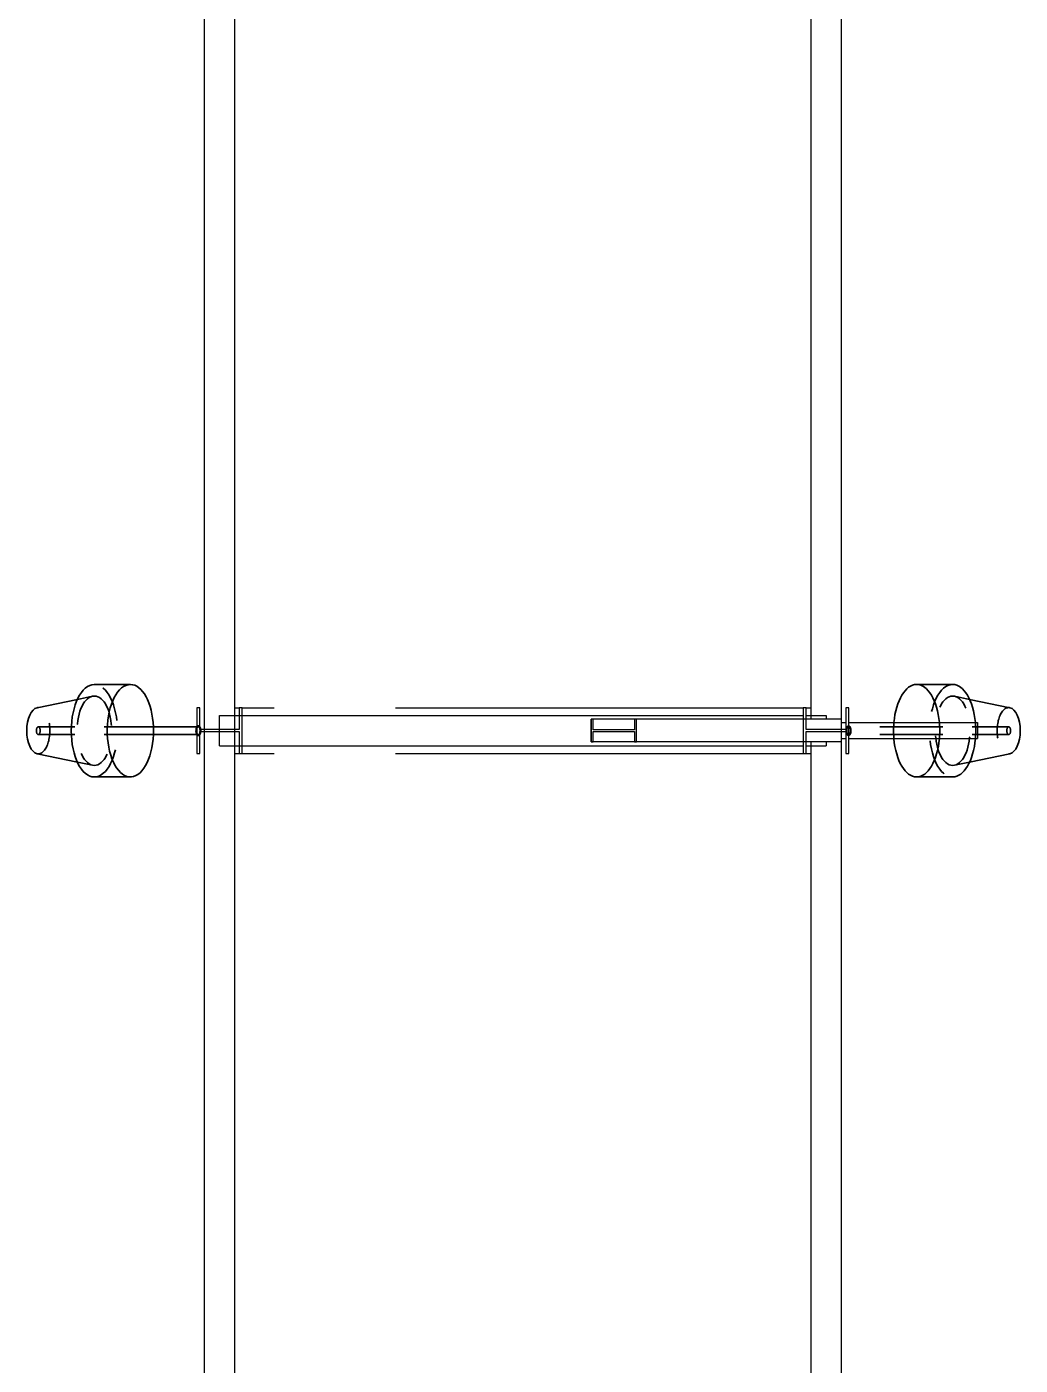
# Model space of a CAD drawing. Header units: inches. Extents: x 517790 to 538444, y 301815 to 302461.
# Drawn here: x 517881.792 to 517885.178, y 302327.042 to 302331.601 of the extents above; entities that cross this region are included whole.
import ezdxf

# ---------------------------------------------------------------- set-up
doc = ezdxf.new("R2010")
doc.units = ezdxf.units.IN
doc.header["$MEASUREMENT"] = 0
doc.linetypes.add('CABLE ROUTE FOR TOTAL PLANE-EMBED 1_DWG$0$HIDDEN2', pattern=[0.1875, 0.125, -0.0625])
doc.layers.add('CABLE ROUTE FOR TOTAL PLANE-EMBED 1_DWG$0$DwgTemplate', color=7, linetype='Continuous')

msp = doc.modelspace()

# ---------------------------------------------------------------- linework, layer by layer
at = {"layer": 'CABLE ROUTE FOR TOTAL PLANE-EMBED 1_DWG$0$DwgTemplate', "color": 253, "linetype": 'Continuous', "lineweight": 25}
for p, q in [((517882.3973, 302288.8911), (517882.3973, 302347.8819)), ((517882.5006, 302288.8861), (517882.5006, 302347.8819)), ((517884.4639, 302335.3647), (517884.4639, 302329.2423)), ((517884.5673, 302335.3647), (517884.5673, 302329.2423)), ((517882.3714, 302329.281), (517882.3714, 302329.126)), ((517882.3818, 302329.281), (517882.3714, 302329.281)), ((517882.3818, 302329.2071), (517882.3818, 302329.281)), ((517882.4489, 302329.2552), (517884.4381, 302329.2552)), ((517882.4489, 302329.1518), (517882.4489, 302329.2552)), ((517882.5006, 302329.281), (517882.5161, 302329.281)), ((517882.5264, 302329.281), (517882.5161, 302329.281)), ((517882.5161, 302329.281), (517882.5161, 302329.2071)), ((517882.5264, 302329.126), (517882.5264, 302329.281)), ((517882.5264, 302329.281), (517882.6349, 302329.281)), ((517883.0483, 302329.281), (517884.4381, 302329.281)), ((517883.7148, 302329.2423), (517883.7148, 302329.1648)), ((517883.722, 302329.2423), (517883.7148, 302329.2423)), ((517884.5673, 302329.2423), (517883.7148, 302329.2423)), ((517883.7148, 302329.1648), (517883.7148, 302329.2423)), ((517883.722, 302329.2061), (517883.722, 302329.2423)), ((517883.8625, 302329.2423), (517883.8625, 302329.2061)), ((517883.8698, 302329.2423), (517883.8625, 302329.2423)), ((517883.8698, 302329.1648), (517883.8698, 302329.2423)), ((517884.4381, 302329.281), (517884.4381, 302329.126)), ((517884.4484, 302329.281), (517884.4381, 302329.281)), ((517884.4484, 302329.281), (517884.4639, 302329.281)), ((517884.4484, 302329.2071), (517884.4484, 302329.281)), ((517884.4484, 302329.2552), (517884.5156, 302329.2552)), ((517884.5156, 302329.2552), (517884.5156, 302329.2423)), ((517884.5673, 302329.2423), (517884.5673, 302329.1648)), ((517884.5931, 302329.281), (517884.5828, 302329.281)), ((517884.5828, 302329.281), (517884.5828, 302329.2071)), ((517884.5931, 302329.126), (517884.5931, 302329.281)), ((517884.5931, 302329.126), (517884.5931, 302329.281)), ((517882.5161, 302329.2071), (517882.3818, 302329.2071)), ((517882.3818, 302329.1999), (517882.5161, 302329.1999)), ((517882.3818, 302329.126), (517882.3818, 302329.1999)), ((517882.5161, 302329.1999), (517882.5161, 302329.126)), ((517883.8625, 302329.2061), (517883.722, 302329.2061)), ((517883.722, 302329.2009), (517883.8625, 302329.2009)), ((517883.722, 302329.1648), (517883.722, 302329.2009)), ((517883.8625, 302329.2009), (517883.8625, 302329.1648)), ((517884.5828, 302329.2071), (517884.4484, 302329.2071)), ((517884.4484, 302329.1999), (517884.5828, 302329.1999)), ((517884.4484, 302329.126), (517884.4484, 302329.1999)), ((517884.5673, 302329.2309), (517884.5828, 302329.2309)), ((517884.5828, 302329.1999), (517884.5828, 302329.126)), ((517884.5931, 302329.2309), (517885.0322, 302329.2309)), ((517885.0322, 302329.2309), (517885.0322, 302329.1761)), ((517882.4489, 302329.1518), (517884.4381, 302329.1518)), ((517883.7148, 302329.1648), (517883.722, 302329.1648)), ((517884.5673, 302329.1648), (517883.7148, 302329.1648)), ((517883.8625, 302329.1648), (517883.8698, 302329.1648)), ((517884.4484, 302329.1518), (517884.5156, 302329.1518)), ((517884.4639, 302329.1648), (517884.4639, 302323.0423)), ((517884.5156, 302329.1648), (517884.5156, 302329.1518)), ((517884.5673, 302329.1761), (517884.5828, 302329.1761)), ((517884.5673, 302329.1648), (517884.5673, 302323.0423)), ((517884.5931, 302329.1761), (517885.0322, 302329.1761)), ((517882.3714, 302329.126), (517882.3818, 302329.126)), ((517882.5006, 302329.126), (517882.5161, 302329.126)), ((517882.5161, 302329.126), (517882.5264, 302329.126)), ((517882.5264, 302329.126), (517882.6349, 302329.126)), ((517883.0483, 302329.126), (517884.4381, 302329.126)), ((517884.4381, 302329.126), (517884.4484, 302329.126)), ((517884.4484, 302329.126), (517884.4639, 302329.126)), ((517884.5828, 302329.126), (517884.5931, 302329.126))]:
    msp.add_line(p, q, dxfattribs=at)
at = {"layer": 'CABLE ROUTE FOR TOTAL PLANE-EMBED 1_DWG$0$DwgTemplate', "color": 253, "linetype": 'Continuous', "lineweight": 35}
for p, q in [((517882.0222, 302329.3606), (517882.145, 302329.3606)), ((517884.9472, 302329.3606), (517884.8245, 302329.3606)), ((517881.8272, 302329.2814), (517881.9643, 302329.3099)), ((517885.1422, 302329.2814), (517885.0051, 302329.3099)), ((517882.145, 302329.2162), (517882.3714, 302329.2162)), ((517882.145, 302329.19), (517882.3714, 302329.19)), ((517881.8272, 302329.1248), (517881.9643, 302329.0964)), ((517885.1422, 302329.1248), (517885.0051, 302329.0964)), ((517882.0222, 302329.0456), (517882.145, 302329.0456)), ((517884.9472, 302329.0456), (517884.8245, 302329.0456))]:
    msp.add_line(p, q, dxfattribs=at)
at = {"layer": 'CABLE ROUTE FOR TOTAL PLANE-EMBED 1_DWG$0$DwgTemplate', "color": 253, "linetype": 'CABLE ROUTE FOR TOTAL PLANE-EMBED 1_DWG$0$HIDDEN2', "lineweight": 35}
for p, q in [((517881.9643, 302329.3099), (517882.0162, 302329.3206)), ((517885.0051, 302329.3099), (517884.9533, 302329.3206)), ((517881.8313, 302329.2162), (517882.145, 302329.2162)), ((517882.3714, 302329.2162), (517882.3768, 302329.2162)), ((517884.8245, 302329.2162), (517884.5926, 302329.2162)), ((517885.1382, 302329.2162), (517884.8245, 302329.2162)), ((517881.8313, 302329.19), (517882.145, 302329.19)), ((517882.3714, 302329.19), (517882.3768, 302329.19)), ((517884.8245, 302329.19), (517884.5926, 302329.19)), ((517885.1382, 302329.19), (517884.8245, 302329.19)), ((517881.9643, 302329.0964), (517882.0162, 302329.0856)), ((517885.0051, 302329.0964), (517884.9533, 302329.0856))]:
    msp.add_line(p, q, dxfattribs=at)
at = {"layer": 'CABLE ROUTE FOR TOTAL PLANE-EMBED 1_DWG$0$DwgTemplate', "color": 253, "linetype": 'Continuous', "lineweight": 35}
for centre, major_axis, start_param, end_param in [((517882.0222, 302329.2031), (0, -0.1575), 3.141593, 6.283185), ((517882.145, 302329.2031), (0, -0.1575), 3.141593, 7.770552), ((517882.145, 302329.2031), (0, 0.1575), 4.795819, 6.283185), ((517884.8245, 302329.2031), (0, 0.1575), 4.88962, 7.676751), ((517884.9472, 302329.2031), (0, 0.1575), 4.88962, 6.283185), ((517881.8313, 302329.2031), (0, -0.0787), 3.244874, 6.179904), ((517885.1382, 302329.2031), (0, 0.0787), 3.244874, 6.179904), ((517882.3768, 302329.2031), (0, 0.0164), 0.715341, 2.426252), ((517882.3768, 302329.2031), (0, 0.0164), 0.715341, 2.426252), ((517882.3768, 302329.2031), (0, 0.0131), 0.961138, 2.180455), ((517882.3768, 302329.2031), (0, 0.0164), 4.95857, 5.634715), ((517882.3768, 302329.2031), (0, 0.0164), 4.95857, 5.634715), ((517882.3768, 302329.2031), (0, -0.0131), 1.880344, 2.286), ((517882.3768, 302329.2031), (0, -0.0164), 0.64847, 1.372252), ((517882.3768, 302329.2031), (0, -0.0164), 0.64847, 1.372252), ((517882.3768, 302329.2031), (0, -0.0131), 0.855593, 1.321674), ((517884.8245, 302329.2031), (0, -0.1575), 4.884705, 6.283185), ((517884.8245, 302329.2031), (0, -0.1575), 0, 1.39848), ((517884.9472, 302329.2031), (0, -0.1575), 0, 1.39848)]:
    msp.add_ellipse(centre, major_axis=major_axis, ratio=0.5, start_param=start_param, end_param=end_param, dxfattribs=at)
at = {"layer": 'CABLE ROUTE FOR TOTAL PLANE-EMBED 1_DWG$0$DwgTemplate', "color": 253, "linetype": 'CABLE ROUTE FOR TOTAL PLANE-EMBED 1_DWG$0$HIDDEN2', "lineweight": 35}
for centre, major_axis, start_param, end_param in [((517882.0222, 302329.2031), (0, 0.1575), 3.141593, 6.283185), ((517884.9472, 302329.2031), (0, -0.1575), 3.141593, 6.283185), ((517881.8313, 302329.2031), (0, 0.0787), 3.038311, 6.283185), ((517881.8313, 302329.2031), (0, 0.0787), 0, 0.103282), ((517885.1382, 302329.2031), (0, -0.0787), 3.038311, 6.283185), ((517882.145, 302329.2031), (0, -0.1575), 1.487366, 1.654226), ((517882.3768, 302329.2031), (0, 0.0164), 0, 0.715341), ((517882.3768, 302329.2031), (0, 0.0164), 0, 0.715341), ((517882.3768, 302329.2031), (0, 0.0131), 0, 0.961138), ((517882.3768, 302329.2031), (0, -0.0131), 5.322048, 7.138778), ((517882.3768, 302329.2031), (0, 0.0164), 5.634715, 6.283185), ((517882.3768, 302329.2031), (0, 0.0164), 5.634715, 6.283185), ((517882.3768, 302329.2031), (0, 0.0131), 5.427593, 6.283185), ((517882.3768, 302329.2031), (0, -0.0131), 1.321674, 1.880344), ((517882.3768, 302329.2031), (0, 0.0164), 4.513845, 4.95857), ((517882.3768, 302329.2031), (0, 0.0164), 4.513845, 4.95857), ((517884.8245, 302329.2031), (0, 0.1575), 1.487366, 1.654226), ((517884.8245, 302329.2031), (0, 0.1575), 1.393566, 1.487366), ((517884.8245, 302329.2031), (0, -0.1575), 1.39848, 1.748027), ((517884.9472, 302329.2031), (0, -0.1575), 1.39848, 1.748027), ((517882.3768, 302329.2031), (0, -0.0164), 5.567844, 6.931655), ((517882.3768, 302329.2031), (0, -0.0164), 5.567844, 6.931655), ((517884.8245, 302329.2031), (0, 0.1575), 1.654226, 1.743113), ((517885.1382, 302329.2031), (0, -0.0787), 0, 0.103282)]:
    msp.add_ellipse(centre, major_axis=major_axis, ratio=0.5, start_param=start_param, end_param=end_param, dxfattribs=at)
for centre, major_axis in [((517882.0222, 302329.2031), (0, 0.1181)), ((517884.9472, 302329.2031), (0, -0.1181)), ((517881.8313, 302329.2031), (0, 0.0131)), ((517884.5926, 302329.2031), (0, 0.0164)), ((517884.5926, 302329.2031), (0, 0.0164)), ((517884.5926, 302329.2031), (0, -0.0131)), ((517885.1382, 302329.2031), (0, -0.0131))]:
    msp.add_ellipse(centre, major_axis=major_axis, ratio=0.5, dxfattribs=at)

doc.saveas('drawing.dxf')
